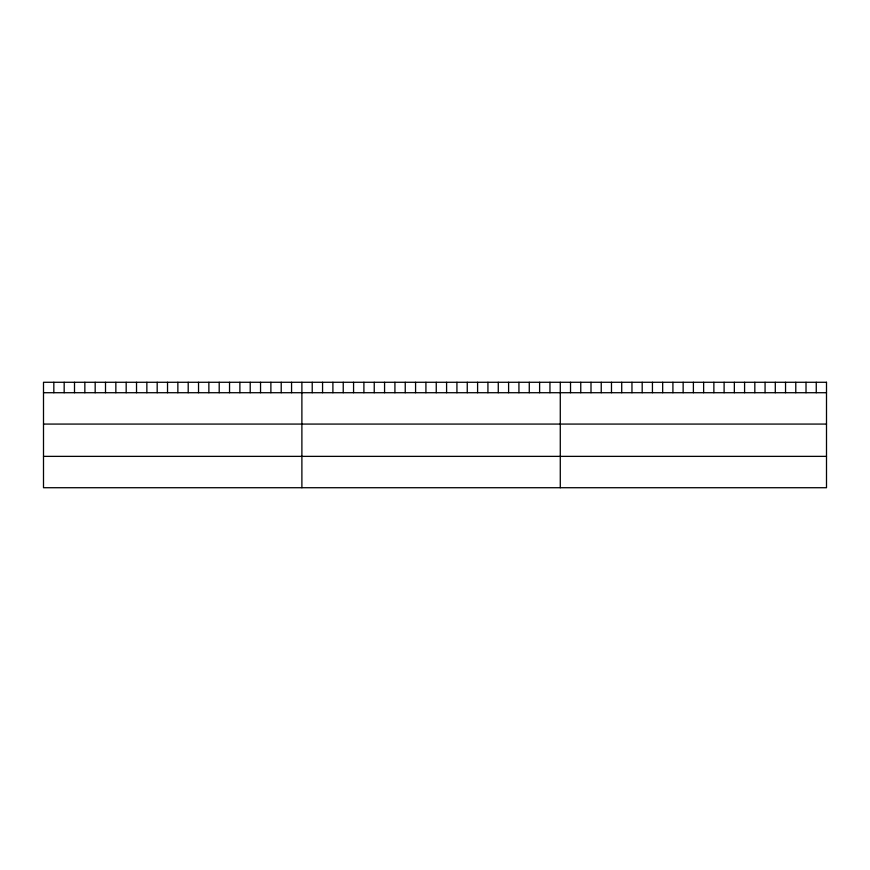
<?xml version="1.0" encoding="UTF-8"?>
<svg xmlns="http://www.w3.org/2000/svg" width="870" height="870" viewBox="0 0 870 870"><rect width="100%" height="100%" fill="white"/><g stroke="black" fill="none" stroke-linecap="round" stroke-linejoin="round"><path stroke-width="1.3" d="M43.5 392.718L826.5 392.718M43.5 424.071L826.5 424.071M43.5 456.369L826.5 456.369M816.256 382.278L816.256 392.718M806.022 382.278L806.022 392.718M795.778 382.278L795.778 392.718M785.545 382.278L785.545 392.718M775.3 382.278L775.3 392.718M765.067 382.278L765.067 392.718M754.823 382.278L754.823 392.718M744.589 382.278L744.589 392.718M734.345 382.278L734.345 392.718M724.112 382.278L724.112 392.718M713.868 382.278L713.868 392.718M703.634 382.278L703.634 392.718M693.39 382.278L693.39 392.718M683.146 382.278L683.146 392.718M672.912 382.278L672.912 392.718M662.668 382.278L662.668 392.718M652.435 382.278L652.435 392.718M642.19 382.278L642.19 392.718M631.957 382.278L631.957 392.718M621.713 382.278L621.713 392.718M611.479 382.278L611.479 392.718M601.235 382.278L601.235 392.718M591.002 382.278L591.002 392.718M580.758 382.278L580.758 392.718M570.524 382.278L570.524 392.718M560.28 382.278L560.28 487.722M549.949 382.278L549.949 392.718M539.607 382.278L539.607 392.718M529.275 382.278L529.275 392.718M518.933 382.278L518.933 392.718M508.602 382.278L508.602 392.718M498.271 382.278L498.271 392.718M487.929 382.278L487.929 392.718M477.597 382.278L477.597 392.718M467.255 382.278L467.255 392.718M456.924 382.278L456.924 392.718M446.593 382.278L446.593 392.718M436.251 382.278L436.251 392.718M425.919 382.278L425.919 392.718M415.577 382.278L415.577 392.718M405.246 382.278L405.246 392.718M394.915 382.278L394.915 392.718M384.573 382.278L384.573 392.718M374.241 382.278L374.241 392.718M363.899 382.278L363.899 392.718M353.568 382.278L353.568 392.718M343.237 382.278L343.237 392.718M332.895 382.278L332.895 392.718M322.563 382.278L322.563 392.718M312.221 382.278L312.221 392.718M301.89 382.278L301.89 487.722M291.559 382.278L291.559 392.718M281.217 382.278L281.217 392.718M270.885 382.278L270.885 392.718M260.543 382.278L260.543 392.718M250.212 382.278L250.212 392.718M239.881 382.278L239.881 392.718M229.539 382.278L229.539 392.718M219.207 382.278L219.207 392.718M208.865 382.278L208.865 392.718M198.534 382.278L198.534 392.718M188.203 382.278L188.203 392.718M177.861 382.278L177.861 392.718M167.529 382.278L167.529 392.718M157.187 382.278L157.187 392.718M146.856 382.278L146.856 392.718M136.525 382.278L136.525 392.718M126.183 382.278L126.183 392.718M115.851 382.278L115.851 392.718M105.509 382.278L105.509 392.718M95.178 382.278L95.178 392.718M84.847 382.278L84.847 392.718M74.505 382.278L74.505 392.718M64.173 382.278L64.173 392.718M53.831 382.278L53.831 392.718M826.5 382.278L43.5 382.278L43.5 487.722L826.5 487.722L826.5 382.278"/></g></svg>
